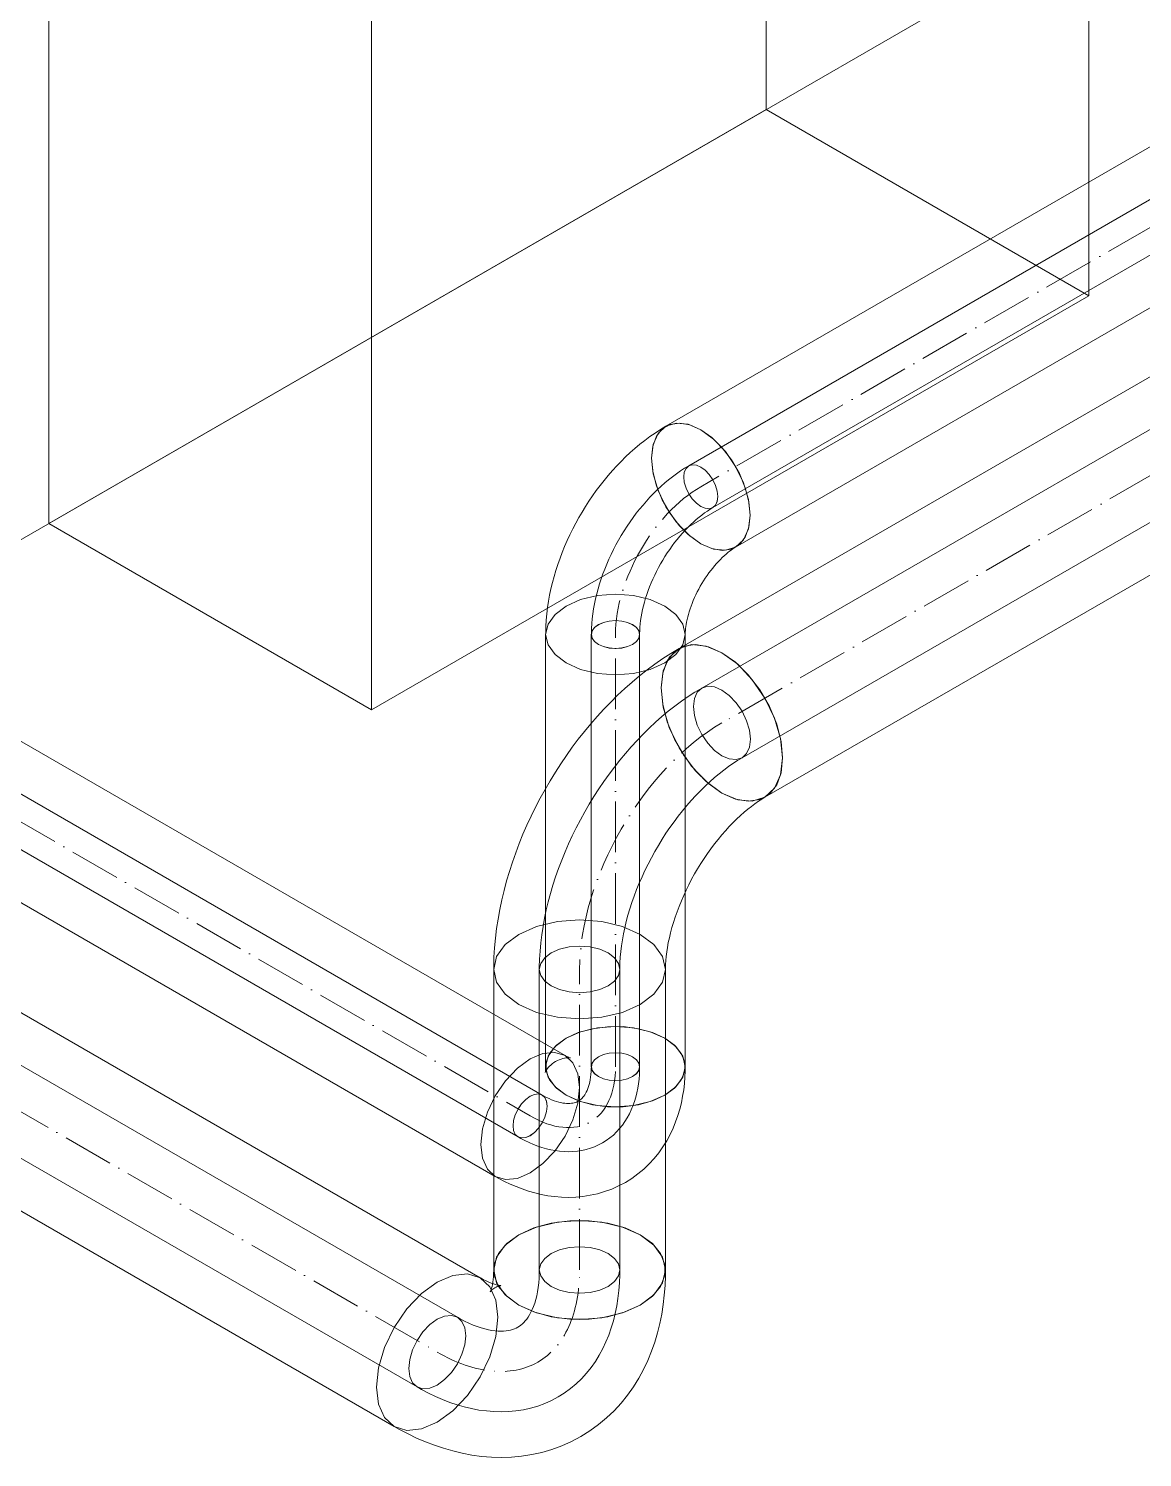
# Model space of a CAD drawing. Header units: millimetres. Extents: x -88595 to 880822, y -1054509 to -148035.
# Drawn here: x 385186.2 to 385405.9, y -318471.5 to -318189.7 of the extents above; entities that cross this region are included whole.
import ezdxf

# ---------------------------------------------------------------- set-up
doc = ezdxf.new("R2010")
doc.units = ezdxf.units.MM
doc.linetypes.add('$12$ADSK_Осевая', pattern=[14, 10, -2, 0, -2])
doc.linetypes.add('$13$ADSK_Осевая', pattern=[14, 10, -2, 0, -2])
for name, color, linetype, lineweight in [('Изоляция', 7, 'Continuous', 18), ('Оборудование', 7, 'Continuous', 18), ('Трубопровод', 7, 'Continuous', 18), ('Трубопроводы', 7, 'Continuous', 18)]:
    doc.layers.add(name, color=color, linetype=linetype, lineweight=lineweight)

# ---------------------------------------------------------------- blocks, each defined once
blk = doc.blocks.new('$0$ADSK_Канальный блок кондиционера1 - AD242MJERAB-3267365-В_ОВ3_3')
at = {"layer": 'Оборудование'}
for p, q in [((18448.83, 12254.2), (18448.83, 12458.32)), ((18512.47, 12217.46), (18512.47, 12421.58)), ((18307.41, 12376.67), (18307.41, 12172.55)), ((18371.05, 12135.81), (18371.05, 12339.93)), ((18510.35, 12289.72), (18017.5, 12005.17)), ((18307.41, 12172.55), (18448.83, 12254.2)), ((18448.83, 12254.2), (18512.47, 12217.46)), ((18512.47, 12217.46), (18371.05, 12135.81)), ((18371.05, 12135.81), (18307.41, 12172.55))]:
    blk.add_line(p, q, dxfattribs=at)
blk = doc.blocks.new('$0$ADSK_МедьПайка_Отвод-гнутая труба - Отвод _гнутая труба_-3197924-В_ОВ3_3')
at = {"layer": 'Трубопроводы', "color": 134, "true_color": 0x00a6a6}
for points in [[(31484.39, 9703.6, 0), (31483.12, 9702.65, 0), (31482.33, 9701.55, 0), (31482.06, 9700.36, 0), (31482.33, 9699.18, 0), (31483.12, 9698.07, 0), (31484.39, 9697.12, 0), (31486.03, 9696.39, 0), (31487.95, 9695.93, 0), (31490, 9695.78, 0), (31492.06, 9695.93, 0), (31493.97, 9696.39, 0), (31495.62, 9697.12, 0)], [(31495.62, 9697.12, 0), (31496.88, 9698.07, 0), (31497.67, 9699.18, 0), (31497.94, 9700.36, 0), (31497.67, 9701.55, 0), (31496.88, 9702.65, 0), (31495.62, 9703.6, 0), (31493.97, 9704.33, 0), (31492.06, 9704.79, 0), (31490, 9704.95, 0), (31487.95, 9704.79, 0), (31486.03, 9704.33, 0), (31484.39, 9703.6, 0)], [(31477.81, 9689.06, 0), (31478.12, 9689.26, 0), (31478.42, 9689.48, 0), (31478.72, 9689.73, 0), (31479.01, 9690.01, 0), (31479.3, 9690.32, 0), (31479.59, 9690.68, 0), (31479.87, 9691.08, 0), (31480.15, 9691.53, 0), (31480.42, 9692.02, 0), (31480.68, 9692.57, 0), (31480.92, 9693.16, 0), (31481.15, 9693.81, 0), (31481.36, 9694.51, 0), (31481.54, 9695.26, 0), (31481.7, 9696.06, 0), (31481.84, 9696.91, 0), (31481.94, 9697.81, 0), (31482.01, 9698.74, 0), (31482.05, 9699.72, 0), (31482.06, 9700.36, 0)], [(31485.75, 9675.31, 0), (31486.99, 9676.09, 0), (31488.18, 9676.95, 0), (31489.3, 9677.89, 0), (31490.36, 9678.9, 0), (31491.35, 9679.98, 0), (31492.27, 9681.12, 0), (31493.11, 9682.31, 0), (31493.88, 9683.55, 0), (31494.58, 9684.84, 0), (31495.21, 9686.16, 0), (31495.77, 9687.52, 0), (31496.26, 9688.92, 0), (31496.68, 9690.34, 0), (31497.04, 9691.79, 0), (31497.34, 9693.26, 0), (31497.57, 9694.76, 0), (31497.75, 9696.28, 0), (31497.87, 9697.81, 0), (31497.93, 9699.37, 0), (31497.94, 9700.36, 0)], [(31461.93, 9677.67, 0), (31460.48, 9677.05, 0), (31459.12, 9676.92, 0), (31457.96, 9677.28, 0), (31457.07, 9678.11, 0), (31456.51, 9679.35, 0), (31456.31, 9680.91, 0), (31456.51, 9682.7, 0), (31457.07, 9684.59, 0), (31457.96, 9686.45, 0), (31459.12, 9688.15, 0), (31460.48, 9689.58, 0), (31461.93, 9690.64, 0)], [(31461.93, 9690.64, 0), (31463.38, 9691.26, 0), (31464.74, 9691.39, 0), (31465.9, 9691.03, 0), (31466.79, 9690.2, 0), (31467.35, 9688.96, 0), (31467.54, 9687.4, 0), (31467.35, 9685.61, 0), (31466.79, 9683.72, 0), (31465.9, 9681.86, 0), (31464.74, 9680.16, 0), (31463.38, 9678.73, 0), (31461.93, 9677.67, 0)], [(31477.81, 9689.06, 0), (31477.48, 9688.89, 0), (31477.14, 9688.74, 0), (31476.78, 9688.61, 0), (31476.39, 9688.49, 0), (31475.97, 9688.4, 0), (31475.52, 9688.33, 0), (31475.03, 9688.28, 0), (31474.51, 9688.27, 0), (31473.94, 9688.28, 0), (31473.34, 9688.33, 0), (31472.7, 9688.42, 0), (31472.03, 9688.55, 0), (31471.32, 9688.72, 0), (31470.57, 9688.93, 0), (31469.8, 9689.19, 0), (31469, 9689.5, 0), (31468.17, 9689.86, 0), (31467.32, 9690.26, 0), (31466.46, 9690.72, 0), (31465.9, 9691.03, 0)], [(31485.75, 9675.31, 0), (31484.45, 9674.62, 0), (31483.12, 9674.03, 0), (31481.74, 9673.52, 0), (31480.34, 9673.11, 0), (31478.91, 9672.79, 0), (31477.46, 9672.57, 0), (31476.01, 9672.43, 0), (31474.55, 9672.39, 0), (31473.08, 9672.43, 0), (31471.62, 9672.55, 0), (31470.16, 9672.74, 0), (31468.71, 9673.02, 0), (31467.27, 9673.36, 0), (31465.83, 9673.77, 0), (31464.41, 9674.25, 0), (31462.99, 9674.8, 0), (31461.59, 9675.4, 0), (31460.2, 9676.07, 0), (31458.83, 9676.79, 0), (31457.96, 9677.28, 0)]]:
    blk.add_polyline3d(points, dxfattribs=at)
blk = doc.blocks.new('$0$ADSK_МедьПайка_Отвод-гнутая труба - Отвод _гнутая труба_-V81-В_ОВ3_3')
at = {"layer": 'Трубопроводы', "color": 134, "true_color": 0x00a6a6}
for points in [[(26882.55, 7263.59, 0), (26881.2, 7262.77, 0), (26879.86, 7261.91, 0), (26878.54, 7260.99, 0), (26877.23, 7260.02, 0), (26875.94, 7259.01, 0), (26874.67, 7257.95, 0), (26873.42, 7256.84, 0), (26872.19, 7255.69, 0), (26870.99, 7254.5, 0), (26869.8, 7253.27, 0), (26868.64, 7252, 0), (26867.51, 7250.7, 0), (26866.4, 7249.36, 0), (26865.32, 7247.99, 0), (26864.26, 7246.58, 0), (26863.24, 7245.15, 0), (26862.25, 7243.69, 0), (26861.29, 7242.2, 0), (26860.37, 7240.7, 0), (26859.48, 7239.16, 0), (26858.62, 7237.61, 0), (26857.8, 7236.04, 0), (26857.02, 7234.46, 0), (26856.28, 7232.86, 0), (26855.58, 7231.25, 0), (26854.92, 7229.63, 0), (26854.31, 7228, 0), (26853.73, 7226.37, 0), (26853.2, 7224.73, 0), (26852.72, 7223.09, 0), (26852.28, 7221.45, 0), (26851.88, 7219.81, 0), (26851.54, 7218.17, 0), (26851.24, 7216.54, 0), (26850.99, 7214.91, 0), (26850.8, 7213.3, 0), (26850.65, 7211.69, 0), (26850.56, 7210.09, 0), (26850.51, 7208.51, 0), (26850.51, 7208.09, 0)], [(26886.52, 7250.23, 0), (26885.07, 7251.29, 0), (26883.72, 7252.72, 0), (26882.55, 7254.42, 0), (26881.66, 7256.28, 0), (26881.1, 7258.16, 0), (26880.91, 7259.95, 0), (26881.1, 7261.52, 0), (26881.66, 7262.76, 0), (26882.55, 7263.59, 0), (26883.72, 7263.95, 0), (26885.07, 7263.81, 0), (26886.52, 7263.19, 0)], [(26886.52, 7263.19, 0), (26887.98, 7262.13, 0), (26889.33, 7260.7, 0), (26890.49, 7259, 0), (26891.39, 7257.14, 0), (26891.95, 7255.26, 0), (26892.14, 7253.47, 0), (26891.95, 7251.9, 0), (26891.39, 7250.66, 0), (26890.49, 7249.83, 0), (26889.33, 7249.47, 0), (26887.98, 7249.61, 0), (26886.52, 7250.23, 0)], [(26890.49, 7249.83, 0), (26889.6, 7249.3, 0), (26888.7, 7248.71, 0), (26887.79, 7248.08, 0), (26886.87, 7247.4, 0), (26885.95, 7246.68, 0), (26885.03, 7245.91, 0), (26884.11, 7245.09, 0), (26883.19, 7244.24, 0), (26882.28, 7243.34, 0), (26881.38, 7242.41, 0), (26880.49, 7241.43, 0), (26879.61, 7240.43, 0), (26878.75, 7239.38, 0), (26877.91, 7238.31, 0), (26877.08, 7237.21, 0), (26876.28, 7236.08, 0), (26875.49, 7234.93, 0), (26874.73, 7233.75, 0), (26874, 7232.55, 0), (26873.3, 7231.34, 0), (26872.62, 7230.11, 0), (26871.97, 7228.87, 0), (26871.35, 7227.62, 0), (26870.77, 7226.36, 0), (26870.22, 7225.09, 0), (26869.7, 7223.82, 0), (26869.22, 7222.55, 0), (26868.78, 7221.29, 0), (26868.37, 7220.03, 0), (26868, 7218.78, 0), (26867.67, 7217.54, 0), (26867.38, 7216.32, 0), (26867.12, 7215.11, 0), (26866.9, 7213.92, 0), (26866.73, 7212.75, 0), (26866.59, 7211.61, 0), (26866.48, 7210.5, 0), (26866.42, 7209.41, 0), (26866.39, 7208.36, 0), (26866.39, 7208.09, 0)], [(26852.84, 7204.85, 0), (26851.58, 7205.8, 0), (26850.78, 7206.9, 0), (26850.51, 7208.09, 0), (26850.78, 7209.27, 0), (26851.58, 7210.38, 0), (26852.84, 7211.33, 0), (26854.48, 7212.06, 0), (26856.4, 7212.52, 0), (26858.45, 7212.67, 0), (26860.51, 7212.52, 0), (26862.42, 7212.06, 0), (26864.07, 7211.33, 0)], [(26864.07, 7211.33, 0), (26865.33, 7210.38, 0), (26866.12, 7209.27, 0), (26866.39, 7208.09, 0), (26866.12, 7206.9, 0), (26865.33, 7205.8, 0), (26864.07, 7204.85, 0), (26862.42, 7204.12, 0), (26860.51, 7203.66, 0), (26858.45, 7203.5, 0), (26856.4, 7203.66, 0), (26854.48, 7204.12, 0), (26852.84, 7204.85, 0)]]:
    blk.add_polyline3d(points, dxfattribs=at)
blk = doc.blocks.new('$0$ADSK_МедьПайка_Отвод-гнутая труба - Отвод _гнутая труба_-3197929-В_ОВ3_3')
at = {"layer": 'Трубопроводы', "color": 190, "true_color": 0x8000ff}
for points in [[(31574.68, 9695.64, 0), (31575.44, 9696.21, 0), (31575.92, 9696.87, 0), (31576.08, 9697.59, 0), (31575.92, 9698.3, 0), (31575.44, 9698.96, 0), (31574.68, 9699.53, 0), (31573.7, 9699.97, 0), (31572.55, 9700.24, 0), (31571.32, 9700.33, 0), (31570.09, 9700.24, 0), (31568.94, 9699.97, 0), (31567.95, 9699.53, 0)], [(31564.01, 9690.81, 0), (31564.2, 9690.93, 0), (31564.38, 9691.06, 0), (31564.56, 9691.21, 0), (31564.73, 9691.38, 0), (31564.9, 9691.57, 0), (31565.08, 9691.78, 0), (31565.25, 9692.02, 0), (31565.41, 9692.29, 0), (31565.57, 9692.59, 0), (31565.73, 9692.91, 0), (31565.87, 9693.27, 0), (31566.01, 9693.66, 0), (31566.14, 9694.08, 0), (31566.25, 9694.53, 0), (31566.34, 9695.01, 0), (31566.42, 9695.52, 0), (31566.49, 9696.05, 0), (31566.53, 9696.62, 0), (31566.55, 9697.2, 0), (31566.56, 9697.59, 0)], [(31567.95, 9699.53, 0), (31567.2, 9698.96, 0), (31566.72, 9698.3, 0), (31566.56, 9697.59, 0), (31566.72, 9696.87, 0), (31567.2, 9696.21, 0), (31567.95, 9695.64, 0), (31568.94, 9695.21, 0), (31570.09, 9694.93, 0), (31571.32, 9694.84, 0), (31572.55, 9694.93, 0), (31573.7, 9695.21, 0), (31574.68, 9695.64, 0)], [(31568.77, 9682.57, 0), (31569.51, 9683.03, 0), (31570.23, 9683.55, 0), (31570.9, 9684.11, 0), (31571.53, 9684.72, 0), (31572.13, 9685.37, 0), (31572.68, 9686.05, 0), (31573.18, 9686.76, 0), (31573.64, 9687.51, 0), (31574.06, 9688.28, 0), (31574.44, 9689.07, 0), (31574.77, 9689.89, 0), (31575.07, 9690.72, 0), (31575.32, 9691.58, 0), (31575.54, 9692.45, 0), (31575.72, 9693.33, 0), (31575.86, 9694.23, 0), (31575.96, 9695.14, 0), (31576.03, 9696.06, 0), (31576.07, 9696.99, 0), (31576.08, 9697.59, 0)], [(31554.49, 9683.98, 0), (31553.62, 9683.61, 0), (31552.81, 9683.53, 0), (31552.11, 9683.75, 0), (31551.57, 9684.24, 0), (31551.24, 9684.99, 0), (31551.12, 9685.93, 0), (31551.24, 9687, 0), (31551.57, 9688.13, 0), (31552.11, 9689.24, 0), (31552.81, 9690.26, 0), (31553.62, 9691.12, 0), (31554.49, 9691.76, 0)], [(31554.49, 9691.76, 0), (31555.36, 9692.13, 0), (31556.17, 9692.21, 0), (31556.87, 9691.99, 0), (31557.4, 9691.5, 0), (31557.74, 9690.75, 0), (31557.85, 9689.81, 0), (31557.74, 9688.74, 0), (31557.4, 9687.61, 0), (31556.87, 9686.5, 0), (31556.17, 9685.48, 0), (31555.36, 9684.62, 0), (31554.49, 9683.98, 0)], [(31564.01, 9690.81, 0), (31563.81, 9690.71, 0), (31563.61, 9690.62, 0), (31563.39, 9690.54, 0), (31563.16, 9690.47, 0), (31562.91, 9690.41, 0), (31562.64, 9690.37, 0), (31562.34, 9690.35, 0), (31562.03, 9690.34, 0), (31561.69, 9690.34, 0), (31561.33, 9690.37, 0), (31560.95, 9690.43, 0), (31560.54, 9690.5, 0), (31560.12, 9690.6, 0), (31559.67, 9690.73, 0), (31559.21, 9690.89, 0), (31558.73, 9691.07, 0), (31558.23, 9691.29, 0), (31557.72, 9691.53, 0), (31557.2, 9691.8, 0), (31556.87, 9691.99, 0)], [(31568.77, 9682.57, 0), (31567.99, 9682.16, 0), (31567.19, 9681.8, 0), (31566.37, 9681.49, 0), (31565.52, 9681.25, 0), (31564.67, 9681.06, 0), (31563.8, 9680.92, 0), (31562.93, 9680.84, 0), (31562.05, 9680.82, 0), (31561.18, 9680.84, 0), (31560.3, 9680.91, 0), (31559.43, 9681.03, 0), (31558.56, 9681.19, 0), (31557.69, 9681.4, 0), (31556.83, 9681.65, 0), (31555.98, 9681.93, 0), (31555.13, 9682.26, 0), (31554.29, 9682.62, 0), (31553.45, 9683.02, 0), (31552.63, 9683.45, 0), (31552.11, 9683.75, 0)]]:
    blk.add_polyline3d(points, dxfattribs=at)
blk = doc.blocks.new('$0$ADSK_МедьПайка_Отвод-гнутая труба - Отвод _гнутая труба_-V80-В_ОВ3_3')
at = {"layer": 'Трубопроводы', "color": 190, "true_color": 0x8000ff}
for points in [[(26890.58, 7301.29, 0), (26889.77, 7300.8, 0), (26888.96, 7300.28, 0), (26888.17, 7299.73, 0), (26887.39, 7299.15, 0), (26886.62, 7298.55, 0), (26885.85, 7297.91, 0), (26885.11, 7297.25, 0), (26884.37, 7296.56, 0), (26883.64, 7295.84, 0), (26882.93, 7295.11, 0), (26882.24, 7294.35, 0), (26881.56, 7293.56, 0), (26880.89, 7292.76, 0), (26880.24, 7291.94, 0), (26879.61, 7291.1, 0), (26879, 7290.24, 0), (26878.41, 7289.36, 0), (26877.83, 7288.47, 0), (26877.28, 7287.57, 0), (26876.74, 7286.65, 0), (26876.23, 7285.72, 0), (26875.74, 7284.78, 0), (26875.27, 7283.83, 0), (26874.83, 7282.87, 0), (26874.41, 7281.9, 0), (26874.01, 7280.93, 0), (26873.64, 7279.96, 0), (26873.3, 7278.98, 0), (26872.98, 7278, 0), (26872.69, 7277.01, 0), (26872.43, 7276.03, 0), (26872.19, 7275.04, 0), (26871.99, 7274.06, 0), (26871.81, 7273.09, 0), (26871.66, 7272.11, 0), (26871.54, 7271.14, 0), (26871.45, 7270.18, 0), (26871.4, 7269.22, 0), (26871.37, 7268.27, 0), (26871.37, 7268.02, 0)], [(26892.96, 7293.28, 0), (26892.09, 7293.92, 0), (26891.28, 7294.77, 0), (26890.58, 7295.79, 0), (26890.04, 7296.91, 0), (26889.71, 7298.04, 0), (26889.59, 7299.11, 0), (26889.71, 7300.05, 0), (26890.04, 7300.79, 0), (26890.58, 7301.29, 0), (26891.28, 7301.5, 0), (26892.09, 7301.42, 0), (26892.96, 7301.05, 0)], [(26892.96, 7301.05, 0), (26893.83, 7300.42, 0), (26894.64, 7299.56, 0), (26895.34, 7298.54, 0), (26895.87, 7297.43, 0), (26896.21, 7296.3, 0), (26896.32, 7295.22, 0), (26896.21, 7294.28, 0), (26895.87, 7293.54, 0), (26895.34, 7293.05, 0), (26894.64, 7292.83, 0), (26893.83, 7292.91, 0), (26892.96, 7293.28, 0)], [(26895.34, 7293.05, 0), (26894.8, 7292.72, 0), (26894.26, 7292.37, 0), (26893.72, 7292, 0), (26893.17, 7291.59, 0), (26892.61, 7291.15, 0), (26892.06, 7290.69, 0), (26891.51, 7290.2, 0), (26890.96, 7289.69, 0), (26890.42, 7289.15, 0), (26889.88, 7288.59, 0), (26889.34, 7288.01, 0), (26888.82, 7287.4, 0), (26888.3, 7286.78, 0), (26887.79, 7286.14, 0), (26887.3, 7285.48, 0), (26886.82, 7284.8, 0), (26886.35, 7284.11, 0), (26885.89, 7283.4, 0), (26885.45, 7282.69, 0), (26885.03, 7281.96, 0), (26884.62, 7281.22, 0), (26884.23, 7280.48, 0), (26883.86, 7279.73, 0), (26883.51, 7278.97, 0), (26883.18, 7278.21, 0), (26882.87, 7277.45, 0), (26882.59, 7276.69, 0), (26882.32, 7275.93, 0), (26882.08, 7275.18, 0), (26881.85, 7274.43, 0), (26881.66, 7273.69, 0), (26881.48, 7272.95, 0), (26881.33, 7272.23, 0), (26881.2, 7271.51, 0), (26881.09, 7270.81, 0), (26881.01, 7270.13, 0), (26880.95, 7269.46, 0), (26880.91, 7268.81, 0), (26880.89, 7268.18, 0), (26880.89, 7268.02, 0)], [(26872.76, 7266.08, 0), (26872.01, 7266.64, 0), (26871.53, 7267.31, 0), (26871.37, 7268.02, 0), (26871.53, 7268.73, 0), (26872.01, 7269.39, 0), (26872.76, 7269.96, 0), (26873.75, 7270.4, 0), (26874.9, 7270.67, 0), (26876.13, 7270.77, 0), (26877.36, 7270.67, 0), (26878.51, 7270.4, 0), (26879.5, 7269.96, 0)], [(26879.5, 7269.96, 0), (26880.25, 7269.39, 0), (26880.73, 7268.73, 0), (26880.89, 7268.02, 0), (26880.73, 7267.31, 0), (26880.25, 7266.64, 0), (26879.5, 7266.08, 0), (26878.51, 7265.64, 0), (26877.36, 7265.36, 0), (26876.13, 7265.27, 0), (26874.9, 7265.36, 0), (26873.75, 7265.64, 0), (26872.76, 7266.08, 0)]]:
    blk.add_polyline3d(points, dxfattribs=at)

msp = doc.modelspace()

# ---------------------------------------------------------------- linework, layer by layer
at = {"layer": 'Изоляция', "color": 190, "true_color": 0x8000ff}
for p, q in [((386362.99, -317661.29), (385311.89, -318268.14)), ((385325.65, -318291.97), (386376.75, -317685.13)), ((385292, -318392.25), (385079.72, -318269.69)), ((385065.96, -318293.53), (385278.24, -318416.08)), ((385288.18, -318309.21), (385288.18, -318394.45)), ((385315.7, -318394.45), (385315.7, -318309.21))]:
    msp.add_line(p, q, dxfattribs=at)
at = {"layer": 'Изоляция', "color": 134, "true_color": 0x00a6a6}
for p, q in [((386436, -317664.46), (385314.48, -318311.97)), ((385331.42, -318341.31), (386454.51, -317692.89)), ((385275.27, -318436.08), (385031.11, -318295.11)), ((385014.17, -318324.45), (385258.33, -318465.42)), ((385277.93, -318375.26), (385277.93, -318434.54)), ((385311.81, -318434.54), (385311.81, -318375.26))]:
    msp.add_line(p, q, dxfattribs=at)
at = {"layer": 'Изоляция', "color": 190, "true_color": 0x8000ff}
for points in [[(385311.89, -318268.14, 0), (385310.82, -318268.79, 0), (385309.77, -318269.47, 0), (385308.74, -318270.18, 0), (385307.74, -318270.92, 0), (385306.76, -318271.69, 0), (385305.8, -318272.49, 0), (385304.87, -318273.32, 0), (385303.95, -318274.17, 0), (385303.06, -318275.06, 0), (385302.19, -318275.96, 0), (385301.34, -318276.89, 0), (385300.51, -318277.84, 0), (385299.71, -318278.81, 0), (385298.92, -318279.8, 0), (385298.17, -318280.82, 0), (385297.43, -318281.85, 0), (385296.72, -318282.9, 0), (385296.03, -318283.96, 0), (385295.37, -318285.05, 0), (385294.73, -318286.14, 0), (385294.11, -318287.25, 0), (385293.53, -318288.38, 0), (385292.97, -318289.52, 0), (385292.44, -318290.67, 0), (385291.93, -318291.83, 0), (385291.45, -318293, 0), (385291.01, -318294.18, 0), (385290.59, -318295.37, 0), (385290.2, -318296.57, 0), (385289.84, -318297.77, 0), (385289.52, -318298.98, 0), (385289.23, -318300.2, 0), (385288.97, -318301.43, 0), (385288.75, -318302.65, 0), (385288.56, -318303.89, 0), (385288.41, -318305.13, 0), (385288.29, -318306.37, 0), (385288.22, -318307.62, 0), (385288.19, -318308.87, 0), (385288.18, -318309.21, 0)], [(385309.04, -318274.44, 0), (385309.29, -318272.08, 0), (385310.01, -318270.12, 0), (385311.17, -318268.66, 0), (385312.71, -318267.77, 0), (385314.55, -318267.5, 0), (385316.61, -318267.86, 0), (385318.77, -318268.82, 0)], [(385318.77, -318268.82, 0), (385316.26, -318267.75, 0), (385313.91, -318267.52, 0), (385311.89, -318268.14, 0), (385310.35, -318269.58, 0), (385309.38, -318271.72, 0), (385309.04, -318274.44, 0)], [(385328.5, -318285.68, 0), (385328.17, -318282.58, 0), (385327.2, -318279.31, 0), (385325.65, -318276.09, 0), (385323.64, -318273.14, 0), (385321.29, -318270.66, 0), (385318.77, -318268.82, 0)], [(385318.77, -318268.82, 0), (385320.94, -318270.36, 0), (385323, -318272.37, 0), (385324.84, -318274.78, 0), (385326.38, -318277.45, 0), (385327.54, -318280.25, 0), (385328.26, -318283.04, 0), (385328.5, -318285.68, 0)], [(385309.04, -318274.44, 0), (385309.38, -318277.54, 0), (385310.35, -318280.81, 0), (385311.89, -318284.03, 0), (385313.91, -318286.98, 0), (385316.26, -318289.46, 0), (385318.77, -318291.29, 0)], [(385318.77, -318291.29, 0), (385316.61, -318289.76, 0), (385314.55, -318287.74, 0), (385312.71, -318285.34, 0), (385311.17, -318282.67, 0), (385310.01, -318279.87, 0), (385309.29, -318277.08, 0), (385309.04, -318274.44, 0)], [(385318.77, -318291.29, 0), (385321.29, -318292.36, 0), (385323.64, -318292.6, 0), (385325.65, -318291.97, 0), (385327.2, -318290.54, 0), (385328.17, -318288.39, 0), (385328.5, -318285.68, 0)], [(385328.5, -318285.68, 0), (385328.26, -318288.04, 0), (385327.54, -318290, 0), (385326.38, -318291.46, 0), (385324.84, -318292.35, 0), (385322.99, -318292.62, 0), (385320.94, -318292.26, 0), (385318.77, -318291.29, 0)], [(385325.65, -318291.97, 0), (385325.38, -318292.14, 0), (385325.09, -318292.33, 0), (385324.77, -318292.55, 0), (385324.44, -318292.79, 0), (385324.1, -318293.06, 0), (385323.75, -318293.36, 0), (385323.38, -318293.68, 0), (385323.01, -318294.03, 0), (385322.63, -318294.4, 0), (385322.25, -318294.79, 0), (385321.87, -318295.21, 0), (385321.49, -318295.64, 0), (385321.12, -318296.1, 0), (385320.75, -318296.57, 0), (385320.38, -318297.06, 0), (385320.02, -318297.57, 0), (385319.67, -318298.08, 0), (385319.33, -318298.61, 0), (385318.99, -318299.15, 0), (385318.68, -318299.7, 0), (385318.37, -318300.26, 0), (385318.08, -318300.82, 0), (385317.8, -318301.38, 0), (385317.54, -318301.94, 0), (385317.3, -318302.51, 0), (385317.07, -318303.07, 0), (385316.86, -318303.62, 0), (385316.66, -318304.17, 0), (385316.49, -318304.71, 0), (385316.33, -318305.24, 0), (385316.19, -318305.75, 0), (385316.07, -318306.25, 0), (385315.97, -318306.74, 0), (385315.89, -318307.2, 0), (385315.82, -318307.64, 0), (385315.77, -318308.05, 0), (385315.74, -318308.44, 0), (385315.71, -318308.8, 0), (385315.71, -318309.12, 0), (385315.7, -318309.21, 0)], [(385311.67, -318303.59, 0), (385308.82, -318302.33, 0), (385305.51, -318301.53, 0), (385301.94, -318301.26, 0), (385298.38, -318301.53, 0), (385295.06, -318302.33, 0), (385292.22, -318303.59, 0)], [(385292.22, -318303.59, 0), (385295.06, -318302.33, 0), (385298.38, -318301.53, 0), (385301.94, -318301.26, 0), (385305.51, -318301.53, 0), (385308.82, -318302.33, 0), (385311.67, -318303.59, 0)], [(385292.22, -318303.59, 0), (385290.03, -318305.24, 0), (385288.65, -318307.15, 0), (385288.18, -318309.21, 0), (385288.65, -318311.26, 0), (385290.03, -318313.18, 0), (385292.22, -318314.82, 0)], [(385292.22, -318314.82, 0), (385290.03, -318313.18, 0), (385288.65, -318311.26, 0), (385288.18, -318309.21, 0), (385288.65, -318307.15, 0), (385290.03, -318305.24, 0), (385292.22, -318303.59, 0)], [(385311.67, -318314.82, 0), (385313.86, -318313.18, 0), (385315.24, -318311.26, 0), (385315.7, -318309.21, 0), (385315.24, -318307.15, 0), (385313.86, -318305.24, 0), (385311.67, -318303.59, 0)], [(385311.67, -318303.59, 0), (385313.86, -318305.24, 0), (385315.24, -318307.15, 0), (385315.7, -318309.21, 0), (385315.24, -318311.26, 0), (385313.86, -318313.18, 0), (385311.67, -318314.82, 0)], [(385292.22, -318314.82, 0), (385295.06, -318316.09, 0), (385298.38, -318316.88, 0), (385301.94, -318317.15, 0), (385305.51, -318316.88, 0), (385308.82, -318316.09, 0), (385311.67, -318314.82, 0)], [(385311.67, -318314.82, 0), (385308.82, -318316.09, 0), (385305.51, -318316.88, 0), (385301.94, -318317.15, 0), (385298.38, -318316.88, 0), (385295.06, -318316.09, 0), (385292.22, -318314.82, 0)], [(385292.22, -318388.83, 0), (385295.06, -318387.57, 0), (385298.38, -318386.78, 0), (385301.94, -318386.51, 0), (385305.51, -318386.78, 0), (385308.82, -318387.57, 0), (385311.67, -318388.83, 0)], [(385311.67, -318388.83, 0), (385309.26, -318387.72, 0), (385306.49, -318386.95, 0), (385303.48, -318386.55, 0), (385300.4, -318386.56, 0), (385297.4, -318386.95, 0), (385294.62, -318387.72, 0), (385292.22, -318388.83, 0)], [(385292.22, -318400.07, 0), (385290.03, -318398.42, 0), (385288.65, -318396.51, 0), (385288.18, -318394.45, 0), (385288.65, -318392.39, 0), (385290.03, -318390.48, 0), (385292.22, -318388.83, 0)], [(385292.22, -318388.83, 0), (385290.29, -318390.22, 0), (385288.96, -318391.83, 0), (385288.27, -318393.56, 0), (385288.27, -318395.34, 0), (385288.96, -318397.07, 0), (385290.29, -318398.68, 0), (385292.22, -318400.07, 0)], [(385311.67, -318388.83, 0), (385313.86, -318390.48, 0), (385315.24, -318392.39, 0), (385315.7, -318394.45, 0), (385315.24, -318396.51, 0), (385313.86, -318398.42, 0), (385311.67, -318400.07, 0)], [(385311.67, -318400.07, 0), (385313.6, -318398.68, 0), (385314.93, -318397.07, 0), (385315.62, -318395.34, 0), (385315.62, -318393.56, 0), (385314.93, -318391.82, 0), (385313.59, -318390.22, 0), (385311.67, -318388.83, 0)], [(385294.85, -318398.55, 0), (385294.51, -318395.83, 0), (385293.54, -318393.68, 0), (385292, -318392.25, 0), (385289.98, -318391.63, 0), (385287.63, -318391.86, 0), (385285.12, -318392.93, 0)], [(385285.12, -318392.93, 0), (385287.63, -318391.86, 0), (385289.98, -318391.63, 0), (385292, -318392.25, 0), (385293.54, -318393.68, 0), (385294.51, -318395.83, 0), (385294.85, -318398.55, 0)], [(385293.05, -318392.73, 0), (385293.03, -318392.73, 0), (385292.96, -318392.71, 0), (385292.86, -318392.67, 0), (385292.71, -318392.61, 0), (385292.54, -318392.53, 0), (385292.33, -318392.43, 0), (385292.09, -318392.3, 0), (385292, -318392.25, 0)], [(385285.12, -318392.93, 0), (385282.6, -318394.77, 0), (385280.25, -318397.24, 0), (385278.24, -318400.19, 0), (385276.69, -318403.41, 0), (385275.72, -318406.68, 0), (385275.39, -318409.78, 0)], [(385275.39, -318409.78, 0), (385275.72, -318406.68, 0), (385276.69, -318403.41, 0), (385278.24, -318400.19, 0), (385280.25, -318397.24, 0), (385282.6, -318394.77, 0), (385285.12, -318392.93, 0)], [(385290.14, -318393.43, 0), (385289.79, -318393.64, 0), (385289.48, -318393.87, 0), (385289.18, -318394.12, 0), (385288.93, -318394.36, 0), (385288.7, -318394.6, 0), (385288.52, -318394.83, 0), (385288.37, -318395.04, 0), (385288.26, -318395.23, 0), (385288.17, -318395.38, 0), (385288.12, -318395.49, 0), (385288.09, -318395.57, 0), (385288.08, -318395.6, 0)], [(385288.08, -318395.6, 0), (385288.08, -318395.58, 0), (385288.1, -318395.51, 0), (385288.12, -318395.41, 0), (385288.14, -318395.25, 0), (385288.16, -318395.06, 0), (385288.18, -318394.83, 0), (385288.18, -318394.56, 0), (385288.18, -318394.45, 0)], [(385290.14, -318393.43, 0), (385290.49, -318393.24, 0), (385290.85, -318393.08, 0), (385291.21, -318392.95, 0), (385291.55, -318392.85, 0), (385291.87, -318392.78, 0), (385292.16, -318392.73, 0), (385292.42, -318392.71, 0), (385292.63, -318392.7, 0), (385292.81, -318392.7, 0), (385292.93, -318392.71, 0), (385293.01, -318392.72, 0), (385293.05, -318392.73, 0)], [(385303.9, -318417.26, 0), (385305.17, -318416.47, 0), (385306.38, -318415.59, 0), (385307.53, -318414.63, 0), (385308.59, -318413.61, 0), (385309.58, -318412.53, 0), (385310.49, -318411.41, 0), (385311.31, -318410.24, 0), (385312.05, -318409.05, 0), (385312.72, -318407.83, 0), (385313.3, -318406.59, 0), (385313.81, -318405.34, 0), (385314.26, -318404.09, 0), (385314.63, -318402.82, 0), (385314.95, -318401.56, 0), (385315.2, -318400.29, 0), (385315.4, -318399.03, 0), (385315.55, -318397.76, 0), (385315.65, -318396.5, 0), (385315.7, -318395.25, 0), (385315.7, -318394.45, 0)], [(385285.12, -318415.4, 0), (385287.63, -318413.56, 0), (385289.98, -318411.09, 0), (385292, -318408.14, 0), (385293.54, -318404.92, 0), (385294.51, -318401.65, 0), (385294.85, -318398.55, 0)], [(385294.85, -318398.55, 0), (385294.51, -318401.65, 0), (385293.54, -318404.92, 0), (385292, -318408.14, 0), (385289.98, -318411.09, 0), (385287.63, -318413.56, 0), (385285.12, -318415.4, 0)], [(385311.67, -318400.07, 0), (385308.82, -318401.33, 0), (385305.51, -318402.12, 0), (385301.94, -318402.39, 0), (385298.38, -318402.12, 0), (385295.06, -318401.33, 0), (385292.22, -318400.07, 0)], [(385292.22, -318400.07, 0), (385294.63, -318401.18, 0), (385297.4, -318401.95, 0), (385300.41, -318402.34, 0), (385303.49, -318402.34, 0), (385306.49, -318401.95, 0), (385309.27, -318401.18, 0), (385311.67, -318400.07, 0)], [(385275.39, -318409.78, 0), (385275.72, -318412.5, 0), (385276.69, -318414.65, 0), (385278.24, -318416.08, 0), (385280.25, -318416.7, 0), (385282.6, -318416.47, 0), (385285.12, -318415.4, 0)], [(385285.12, -318415.4, 0), (385282.6, -318416.47, 0), (385280.25, -318416.7, 0), (385278.24, -318416.08, 0), (385276.69, -318414.65, 0), (385275.72, -318412.5, 0), (385275.39, -318409.78, 0)], [(385303.9, -318417.26, 0), (385302.57, -318417.97, 0), (385301.2, -318418.58, 0), (385299.8, -318419.09, 0), (385298.39, -318419.5, 0), (385296.96, -318419.82, 0), (385295.53, -318420.04, 0), (385294.11, -318420.17, 0), (385292.7, -318420.22, 0), (385291.32, -318420.18, 0), (385289.95, -318420.07, 0), (385288.62, -318419.89, 0), (385287.31, -318419.65, 0), (385286.02, -318419.34, 0), (385284.77, -318418.98, 0), (385283.55, -318418.57, 0), (385282.35, -318418.11, 0), (385281.19, -318417.6, 0), (385280.04, -318417.06, 0), (385278.93, -318416.47, 0), (385278.24, -318416.08, 0)]]:
    msp.add_polyline3d(points, dxfattribs=at)
at = {"layer": 'Изоляция', "color": 134, "true_color": 0x00a6a6}
for points in [[(385314.48, -318311.97, 0), (385312.86, -318312.94, 0), (385311.27, -318313.96, 0), (385309.72, -318315.04, 0), (385308.19, -318316.17, 0), (385306.7, -318317.35, 0), (385305.23, -318318.58, 0), (385303.79, -318319.85, 0), (385302.38, -318321.16, 0), (385301.01, -318322.52, 0), (385299.66, -318323.92, 0), (385298.35, -318325.35, 0), (385297.07, -318326.83, 0), (385295.82, -318328.34, 0), (385294.6, -318329.88, 0), (385293.42, -318331.45, 0), (385292.28, -318333.06, 0), (385291.17, -318334.69, 0), (385290.1, -318336.35, 0), (385289.06, -318338.04, 0), (385288.07, -318339.75, 0), (385287.11, -318341.48, 0), (385286.2, -318343.24, 0), (385285.33, -318345.01, 0), (385284.5, -318346.8, 0), (385283.71, -318348.61, 0), (385282.97, -318350.43, 0), (385282.28, -318352.26, 0), (385281.63, -318354.1, 0), (385281.03, -318355.96, 0), (385280.48, -318357.82, 0), (385279.98, -318359.69, 0), (385279.53, -318361.56, 0), (385279.13, -318363.44, 0), (385278.79, -318365.32, 0), (385278.5, -318367.21, 0), (385278.27, -318369.1, 0), (385278.1, -318370.98, 0), (385277.99, -318372.87, 0), (385277.94, -318374.75, 0), (385277.93, -318375.26, 0)], [(385310.97, -318319.72, 0), (385311.27, -318316.82, 0), (385312.15, -318314.41, 0), (385313.58, -318312.61, 0), (385315.48, -318311.51, 0), (385317.75, -318311.18, 0), (385320.28, -318311.62, 0), (385322.95, -318312.81, 0)], [(385322.95, -318312.81, 0), (385319.85, -318311.49, 0), (385316.96, -318311.2, 0), (385314.48, -318311.97, 0), (385312.57, -318313.73, 0), (385311.38, -318316.38, 0), (385310.97, -318319.72, 0)], [(385334.92, -318333.56, 0), (385334.52, -318329.74, 0), (385333.32, -318325.71, 0), (385331.42, -318321.75, 0), (385328.94, -318318.12, 0), (385326.05, -318315.07, 0), (385322.95, -318312.81, 0)], [(385322.95, -318312.81, 0), (385325.61, -318314.69, 0), (385328.15, -318317.18, 0), (385330.42, -318320.14, 0), (385332.31, -318323.43, 0), (385333.74, -318326.87, 0), (385334.62, -318330.31, 0), (385334.92, -318333.56, 0)], [(385310.97, -318319.72, 0), (385311.38, -318323.54, 0), (385312.57, -318327.57, 0), (385314.48, -318331.53, 0), (385316.96, -318335.16, 0), (385319.85, -318338.21, 0), (385322.95, -318340.47, 0)], [(385322.95, -318340.47, 0), (385320.28, -318338.58, 0), (385317.75, -318336.1, 0), (385315.48, -318333.14, 0), (385313.58, -318329.85, 0), (385312.15, -318326.41, 0), (385311.27, -318322.97, 0), (385310.97, -318319.72, 0)], [(385322.95, -318340.47, 0), (385326.05, -318341.79, 0), (385328.94, -318342.08, 0), (385331.42, -318341.31, 0), (385333.32, -318339.54, 0), (385334.52, -318336.9, 0), (385334.92, -318333.56, 0)], [(385334.92, -318333.56, 0), (385334.62, -318336.46, 0), (385333.74, -318338.87, 0), (385332.31, -318340.67, 0), (385330.41, -318341.77, 0), (385328.14, -318342.1, 0), (385325.61, -318341.66, 0), (385322.95, -318340.47, 0)], [(385331.42, -318341.31, 0), (385330.79, -318341.69, 0), (385330.13, -318342.11, 0), (385329.45, -318342.58, 0), (385328.76, -318343.1, 0), (385328.04, -318343.66, 0), (385327.32, -318344.27, 0), (385326.59, -318344.91, 0), (385325.85, -318345.6, 0), (385325.11, -318346.33, 0), (385324.37, -318347.1, 0), (385323.63, -318347.91, 0), (385322.9, -318348.75, 0), (385322.18, -318349.62, 0), (385321.47, -318350.52, 0), (385320.77, -318351.45, 0), (385320.09, -318352.41, 0), (385319.42, -318353.39, 0), (385318.78, -318354.39, 0), (385318.15, -318355.41, 0), (385317.55, -318356.44, 0), (385316.97, -318357.49, 0), (385316.42, -318358.55, 0), (385315.9, -318359.61, 0), (385315.4, -318360.68, 0), (385314.94, -318361.75, 0), (385314.5, -318362.82, 0), (385314.1, -318363.88, 0), (385313.73, -318364.94, 0), (385313.39, -318365.98, 0), (385313.09, -318367.01, 0), (385312.82, -318368.02, 0), (385312.58, -318369.01, 0), (385312.37, -318369.98, 0), (385312.2, -318370.92, 0), (385312.06, -318371.82, 0), (385311.96, -318372.7, 0), (385311.88, -318373.53, 0), (385311.83, -318374.32, 0), (385311.81, -318375.07, 0), (385311.81, -318375.26, 0)], [(385306.85, -318368.35, 0), (385303.34, -318366.79, 0), (385299.26, -318365.81, 0), (385294.87, -318365.48, 0), (385290.49, -318365.81, 0), (385286.4, -318366.79, 0), (385282.9, -318368.35, 0)], [(385282.9, -318368.35, 0), (385286.4, -318366.79, 0), (385290.49, -318365.81, 0), (385294.87, -318365.48, 0), (385299.26, -318365.81, 0), (385303.34, -318366.79, 0), (385306.85, -318368.35, 0)], [(385282.9, -318368.35, 0), (385280.2, -318370.37, 0), (385278.51, -318372.73, 0), (385277.93, -318375.26, 0), (385278.51, -318377.79, 0), (385280.2, -318380.15, 0), (385282.9, -318382.18, 0)], [(385282.9, -318382.18, 0), (385280.2, -318380.15, 0), (385278.51, -318377.79, 0), (385277.93, -318375.26, 0), (385278.51, -318372.73, 0), (385280.2, -318370.37, 0), (385282.9, -318368.35, 0)], [(385306.85, -318382.18, 0), (385309.54, -318380.15, 0), (385311.24, -318377.79, 0), (385311.81, -318375.26, 0), (385311.24, -318372.73, 0), (385309.54, -318370.37, 0), (385306.85, -318368.35, 0)], [(385306.85, -318368.35, 0), (385309.54, -318370.37, 0), (385311.24, -318372.73, 0), (385311.81, -318375.26, 0), (385311.24, -318377.79, 0), (385309.54, -318380.15, 0), (385306.85, -318382.18, 0)], [(385282.9, -318382.18, 0), (385286.4, -318383.73, 0), (385290.49, -318384.71, 0), (385294.87, -318385.04, 0), (385299.26, -318384.71, 0), (385303.34, -318383.73, 0), (385306.85, -318382.18, 0)], [(385306.85, -318382.18, 0), (385303.34, -318383.73, 0), (385299.26, -318384.71, 0), (385294.87, -318385.04, 0), (385290.49, -318384.71, 0), (385286.4, -318383.73, 0), (385282.9, -318382.18, 0)], [(385282.9, -318427.62, 0), (385286.4, -318426.07, 0), (385290.49, -318425.09, 0), (385294.87, -318424.76, 0), (385299.26, -318425.09, 0), (385303.34, -318426.07, 0), (385306.85, -318427.62, 0)], [(385306.85, -318427.62, 0), (385303.88, -318426.26, 0), (385300.47, -318425.31, 0), (385296.77, -318424.82, 0), (385292.97, -318424.82, 0), (385289.28, -318425.31, 0), (385285.86, -318426.26, 0), (385282.9, -318427.62, 0)], [(385282.9, -318441.46, 0), (385280.2, -318439.43, 0), (385278.51, -318437.07, 0), (385277.93, -318434.54, 0), (385278.51, -318432.01, 0), (385280.2, -318429.65, 0), (385282.9, -318427.62, 0)], [(385282.9, -318427.62, 0), (385280.53, -318429.34, 0), (385278.88, -318431.31, 0), (385278.04, -318433.45, 0), (385278.04, -318435.64, 0), (385278.89, -318437.77, 0), (385280.53, -318439.74, 0), (385282.9, -318441.46, 0)], [(385306.85, -318427.62, 0), (385309.54, -318429.65, 0), (385311.24, -318432.01, 0), (385311.81, -318434.54, 0), (385311.24, -318437.07, 0), (385309.54, -318439.43, 0), (385306.85, -318441.46, 0)], [(385306.85, -318441.46, 0), (385309.22, -318439.74, 0), (385310.86, -318437.77, 0), (385311.71, -318435.63, 0), (385311.71, -318433.44, 0), (385310.86, -318431.31, 0), (385309.22, -318429.33, 0), (385306.85, -318427.62, 0)], [(385277.24, -318438.86, 0), (385277.25, -318438.83, 0), (385277.29, -318438.75, 0), (385277.35, -318438.61, 0), (385277.43, -318438.41, 0), (385277.51, -318438.15, 0), (385277.6, -318437.82, 0), (385277.69, -318437.43, 0), (385277.76, -318436.97, 0), (385277.83, -318436.45, 0), (385277.89, -318435.88, 0), (385277.92, -318435.25, 0), (385277.93, -318434.57, 0), (385277.93, -318434.54, 0)], [(385295.12, -318467.38, 0), (385296.89, -318466.28, 0), (385298.58, -318465.05, 0), (385300.18, -318463.72, 0), (385301.67, -318462.3, 0), (385303.05, -318460.79, 0), (385304.32, -318459.21, 0), (385305.49, -318457.56, 0), (385306.54, -318455.87, 0), (385307.48, -318454.14, 0), (385308.32, -318452.37, 0), (385309.05, -318450.57, 0), (385309.69, -318448.76, 0), (385310.24, -318446.93, 0), (385310.69, -318445.08, 0), (385311.07, -318443.23, 0), (385311.36, -318441.36, 0), (385311.58, -318439.49, 0), (385311.72, -318437.61, 0), (385311.8, -318435.73, 0), (385311.81, -318434.54, 0)], [(385266.8, -318436.92, 0), (385263.7, -318439.18, 0), (385260.81, -318442.23, 0), (385258.33, -318445.86, 0), (385256.43, -318449.82, 0), (385255.23, -318453.85, 0), (385254.82, -318457.66, 0)], [(385254.82, -318457.66, 0), (385255.23, -318453.85, 0), (385256.43, -318449.82, 0), (385258.33, -318445.86, 0), (385260.81, -318442.23, 0), (385263.7, -318439.18, 0), (385266.8, -318436.92, 0)], [(385278.78, -318443.83, 0), (385278.37, -318440.49, 0), (385277.18, -318437.84, 0), (385275.27, -318436.08, 0), (385272.79, -318435.31, 0), (385269.9, -318435.6, 0), (385266.8, -318436.92, 0)], [(385266.8, -318436.92, 0), (385269.9, -318435.6, 0), (385272.79, -318435.31, 0), (385275.27, -318436.08, 0), (385277.18, -318437.84, 0), (385278.37, -318440.49, 0), (385278.78, -318443.83, 0)], [(385279.36, -318437.63, 0), (385279.33, -318437.63, 0), (385279.24, -318437.63, 0), (385279.09, -318437.61, 0), (385278.88, -318437.57, 0), (385278.61, -318437.51, 0), (385278.28, -318437.43, 0), (385277.9, -318437.3, 0), (385277.46, -318437.15, 0), (385276.98, -318436.95, 0), (385276.46, -318436.71, 0), (385275.89, -318436.42, 0), (385275.3, -318436.09, 0), (385275.27, -318436.08, 0)], [(385278.18, -318438.04, 0), (385278.41, -318437.92, 0), (385278.63, -318437.82, 0), (385278.84, -318437.75, 0), (385279.03, -318437.69, 0), (385279.18, -318437.66, 0), (385279.29, -318437.64, 0), (385279.35, -318437.63, 0), (385279.36, -318437.63, 0)], [(385278.18, -318438.04, 0), (385277.97, -318438.18, 0), (385277.77, -318438.32, 0), (385277.59, -318438.46, 0), (385277.45, -318438.6, 0), (385277.35, -318438.71, 0), (385277.28, -318438.8, 0), (385277.24, -318438.85, 0), (385277.24, -318438.86, 0)], [(385306.85, -318441.46, 0), (385303.34, -318443.01, 0), (385299.26, -318443.99, 0), (385294.87, -318444.32, 0), (385290.49, -318443.99, 0), (385286.4, -318443.01, 0), (385282.9, -318441.46, 0)], [(385282.9, -318441.46, 0), (385285.86, -318442.82, 0), (385289.28, -318443.77, 0), (385292.98, -318444.26, 0), (385296.77, -318444.26, 0), (385300.47, -318443.77, 0), (385303.89, -318442.82, 0), (385306.85, -318441.46, 0)], [(385266.8, -318464.58, 0), (385269.9, -318462.32, 0), (385272.79, -318459.27, 0), (385275.27, -318455.64, 0), (385277.18, -318451.67, 0), (385278.37, -318447.65, 0), (385278.78, -318443.83, 0)], [(385278.78, -318443.83, 0), (385278.37, -318447.65, 0), (385277.18, -318451.67, 0), (385275.27, -318455.64, 0), (385272.79, -318459.27, 0), (385269.9, -318462.32, 0), (385266.8, -318464.58, 0)], [(385254.82, -318457.66, 0), (385255.23, -318461.01, 0), (385256.43, -318463.65, 0), (385258.33, -318465.42, 0), (385260.81, -318466.18, 0), (385263.7, -318465.9, 0), (385266.8, -318464.58, 0)], [(385266.8, -318464.58, 0), (385263.7, -318465.9, 0), (385260.81, -318466.18, 0), (385258.33, -318465.42, 0), (385256.43, -318463.65, 0), (385255.23, -318461.01, 0), (385254.82, -318457.66, 0)], [(385295.12, -318467.38, 0), (385293.28, -318468.37, 0), (385291.37, -318469.22, 0), (385289.42, -318469.93, 0), (385287.44, -318470.51, 0), (385285.44, -318470.95, 0), (385283.44, -318471.26, 0), (385281.43, -318471.45, 0), (385279.44, -318471.51, 0), (385277.47, -318471.46, 0), (385275.52, -318471.3, 0), (385273.6, -318471.04, 0), (385271.71, -318470.69, 0), (385269.85, -318470.24, 0), (385268.02, -318469.72, 0), (385266.23, -318469.11, 0), (385264.47, -318468.44, 0), (385262.74, -318467.69, 0), (385261.04, -318466.88, 0), (385259.37, -318466, 0), (385258.33, -318465.42, 0)]]:
    msp.add_polyline3d(points, dxfattribs=at)
at = {"layer": 'Трубопровод', "color": 190, "true_color": 0x8000ff}
for p, q in [((386370.12, -317667.56), (385316.39, -318275.94)), ((385321.15, -318284.18), (386374.88, -317675.81)), ((385287.5, -318400.04), (385075.22, -318277.49)), ((385070.46, -318285.73), (385282.74, -318408.29)), ((385297.18, -318309.21), (385297.18, -318394.45)), ((385306.7, -318394.45), (385306.7, -318309.21))]:
    msp.add_line(p, q, dxfattribs=at)
at = {"layer": 'Трубопровод', "color": 190, "linetype": '$12$ADSK_Осевая', "true_color": 0x8000ff}
for p, q in [((386372.5, -317671.69), (385318.77, -318280.06)), ((386372.5, -317671.69), (385318.77, -318280.06)), ((385072.84, -318281.61), (385285.12, -318404.17)), ((385072.84, -318281.61), (385285.12, -318404.17)), ((385301.94, -318394.45), (385301.94, -318309.21)), ((385301.94, -318394.45), (385301.94, -318309.21))]:
    msp.add_line(p, q, dxfattribs=at)
at = {"layer": 'Трубопровод', "color": 134, "true_color": 0x00a6a6}
for p, q in [((386442.07, -317671.34), (385318.98, -318319.76)), ((385326.92, -318333.52), (386450.01, -317685.09)), ((385270.77, -318443.87), (385026.61, -318302.9)), ((385018.67, -318316.66), (385262.83, -318457.62)), ((385286.93, -318375.26), (385286.93, -318434.54)), ((385302.81, -318434.54), (385302.81, -318375.26))]:
    msp.add_line(p, q, dxfattribs=at)
at = {"layer": 'Трубопровод', "color": 134, "linetype": '$12$ADSK_Осевая', "true_color": 0x00a6a6}
for p, q in [((386446.04, -317678.22), (385322.95, -318326.64)), ((386446.04, -317678.22), (385322.95, -318326.64)), ((385022.64, -318309.78), (385266.8, -318450.75)), ((385022.64, -318309.78), (385266.8, -318450.75)), ((385294.87, -318434.54), (385294.87, -318375.26)), ((385294.87, -318434.54), (385294.87, -318375.26))]:
    msp.add_line(p, q, dxfattribs=at)
at = {"layer": 'Трубопровод', "color": 190, "true_color": 0x8000ff}
for points in [[(385318.77, -318276.17, 0), (385317.9, -318275.8, 0), (385317.09, -318275.72, 0), (385316.39, -318275.94, 0), (385315.86, -318276.43, 0), (385315.52, -318277.18, 0), (385315.41, -318278.12, 0)], [(385322.14, -318282, 0), (385322.03, -318280.93, 0), (385321.69, -318279.8, 0), (385321.15, -318278.68, 0), (385320.46, -318277.66, 0), (385319.65, -318276.81, 0), (385318.77, -318276.17, 0)], [(385315.41, -318278.12, 0), (385315.52, -318279.19, 0), (385315.86, -318280.32, 0), (385316.39, -318281.43, 0), (385317.09, -318282.45, 0), (385317.9, -318283.31, 0), (385318.77, -318283.94, 0)], [(385318.77, -318283.94, 0), (385319.65, -318284.32, 0), (385320.46, -318284.4, 0), (385321.15, -318284.18, 0), (385321.69, -318283.68, 0), (385322.03, -318282.94, 0), (385322.14, -318282, 0)], [(385298.58, -318307.26, 0), (385297.82, -318307.83, 0), (385297.35, -318308.5, 0), (385297.18, -318309.21, 0), (385297.35, -318309.92, 0), (385297.82, -318310.58, 0), (385298.58, -318311.15, 0)], [(385305.31, -318307.26, 0), (385304.32, -318306.83, 0), (385303.18, -318306.55, 0), (385301.94, -318306.46, 0), (385300.71, -318306.55, 0), (385299.56, -318306.83, 0), (385298.58, -318307.26, 0)], [(385305.31, -318311.15, 0), (385306.07, -318310.58, 0), (385306.54, -318309.92, 0), (385306.7, -318309.21, 0), (385306.54, -318308.5, 0), (385306.07, -318307.83, 0), (385305.31, -318307.26, 0)], [(385298.58, -318311.15, 0), (385299.56, -318311.59, 0), (385300.71, -318311.86, 0), (385301.94, -318311.96, 0), (385303.18, -318311.86, 0), (385304.32, -318311.59, 0), (385305.31, -318311.15, 0)], [(385298.58, -318396.39, 0), (385297.82, -318395.82, 0), (385297.35, -318395.16, 0), (385297.18, -318394.45, 0), (385297.35, -318393.74, 0), (385297.82, -318393.08, 0), (385298.58, -318392.51, 0)], [(385298.58, -318392.51, 0), (385299.56, -318392.07, 0), (385300.71, -318391.79, 0), (385301.94, -318391.7, 0), (385303.18, -318391.79, 0), (385304.32, -318392.07, 0), (385305.31, -318392.51, 0)], [(385305.31, -318392.51, 0), (385306.07, -318393.08, 0), (385306.54, -318393.74, 0), (385306.7, -318394.45, 0), (385306.54, -318395.16, 0), (385306.07, -318395.82, 0), (385305.31, -318396.39, 0)], [(385305.31, -318396.39, 0), (385304.32, -318396.83, 0), (385303.18, -318397.1, 0), (385301.94, -318397.2, 0), (385300.71, -318397.1, 0), (385299.56, -318396.83, 0), (385298.58, -318396.39, 0)], [(385285.12, -318400.28, 0), (385284.24, -318400.91, 0), (385283.43, -318401.77, 0), (385282.74, -318402.79, 0), (385282.2, -318403.91, 0), (385281.86, -318405.04, 0), (385281.75, -318406.11, 0)], [(385288.48, -318402.22, 0), (385288.37, -318401.28, 0), (385288.03, -318400.54, 0), (385287.5, -318400.04, 0), (385286.8, -318399.83, 0), (385285.99, -318399.91, 0), (385285.12, -318400.28, 0)], [(385285.12, -318408.05, 0), (385285.99, -318407.42, 0), (385286.8, -318406.56, 0), (385287.5, -318405.54, 0), (385288.03, -318404.43, 0), (385288.37, -318403.29, 0), (385288.48, -318402.22, 0)], [(385281.75, -318406.11, 0), (385281.86, -318407.05, 0), (385282.2, -318407.79, 0), (385282.74, -318408.29, 0), (385283.43, -318408.5, 0), (385284.24, -318408.42, 0), (385285.12, -318408.05, 0)]]:
    msp.add_polyline3d(points, dxfattribs=at)
at = {"layer": 'Трубопровод', "color": 134, "true_color": 0x00a6a6}
for points in [[(385322.95, -318320.16, 0), (385321.49, -318319.54, 0), (385320.14, -318319.4, 0), (385318.98, -318319.76, 0), (385318.08, -318320.59, 0), (385317.52, -318321.83, 0), (385317.33, -318323.4, 0)], [(385328.56, -318329.88, 0), (385328.37, -318328.09, 0), (385327.81, -318326.21, 0), (385326.92, -318324.35, 0), (385325.75, -318322.65, 0), (385324.4, -318321.22, 0), (385322.95, -318320.16, 0)], [(385317.33, -318323.4, 0), (385317.52, -318325.19, 0), (385318.08, -318327.07, 0), (385318.98, -318328.93, 0), (385320.14, -318330.63, 0), (385321.49, -318332.06, 0), (385322.95, -318333.12, 0)], [(385322.95, -318333.12, 0), (385324.4, -318333.74, 0), (385325.75, -318333.87, 0), (385326.92, -318333.52, 0), (385327.81, -318332.69, 0), (385328.37, -318331.45, 0), (385328.56, -318329.88, 0)], [(385289.26, -318372.02, 0), (385288, -318372.97, 0), (385287.2, -318374.08, 0), (385286.93, -318375.26, 0), (385287.2, -318376.45, 0), (385288, -318377.55, 0), (385289.26, -318378.5, 0)], [(385300.49, -318372.02, 0), (385298.84, -318371.29, 0), (385296.93, -318370.83, 0), (385294.87, -318370.68, 0), (385292.82, -318370.83, 0), (385290.9, -318371.29, 0), (385289.26, -318372.02, 0)], [(385300.49, -318378.5, 0), (385301.75, -318377.55, 0), (385302.54, -318376.45, 0), (385302.81, -318375.26, 0), (385302.54, -318374.08, 0), (385301.75, -318372.97, 0), (385300.49, -318372.02, 0)], [(385289.26, -318378.5, 0), (385290.9, -318379.23, 0), (385292.82, -318379.69, 0), (385294.87, -318379.85, 0), (385296.93, -318379.69, 0), (385298.84, -318379.23, 0), (385300.49, -318378.5, 0)], [(385289.26, -318437.78, 0), (385288, -318436.83, 0), (385287.2, -318435.73, 0), (385286.93, -318434.54, 0), (385287.2, -318433.35, 0), (385288, -318432.25, 0), (385289.26, -318431.3, 0)], [(385289.26, -318431.3, 0), (385290.9, -318430.57, 0), (385292.82, -318430.11, 0), (385294.87, -318429.96, 0), (385296.93, -318430.11, 0), (385298.84, -318430.57, 0), (385300.49, -318431.3, 0)], [(385300.49, -318431.3, 0), (385301.75, -318432.25, 0), (385302.54, -318433.35, 0), (385302.81, -318434.54, 0), (385302.54, -318435.73, 0), (385301.75, -318436.83, 0), (385300.49, -318437.78, 0)], [(385300.49, -318437.78, 0), (385298.84, -318438.51, 0), (385296.93, -318438.97, 0), (385294.87, -318439.12, 0), (385292.82, -318438.97, 0), (385290.9, -318438.51, 0), (385289.26, -318437.78, 0)], [(385266.8, -318444.26, 0), (385265.35, -318445.32, 0), (385263.99, -318446.75, 0), (385262.83, -318448.45, 0), (385261.94, -318450.31, 0), (385261.38, -318452.2, 0), (385261.19, -318453.99, 0)], [(385272.42, -318447.51, 0), (385272.22, -318445.94, 0), (385271.66, -318444.7, 0), (385270.77, -318443.87, 0), (385269.61, -318443.51, 0), (385268.25, -318443.65, 0), (385266.8, -318444.26, 0)], [(385266.8, -318457.23, 0), (385268.25, -318456.17, 0), (385269.61, -318454.74, 0), (385270.77, -318453.04, 0), (385271.66, -318451.18, 0), (385272.22, -318449.29, 0), (385272.42, -318447.51, 0)], [(385261.19, -318453.99, 0), (385261.38, -318455.56, 0), (385261.94, -318456.8, 0), (385262.83, -318457.62, 0), (385263.99, -318457.98, 0), (385265.35, -318457.85, 0), (385266.8, -318457.23, 0)]]:
    msp.add_polyline3d(points, dxfattribs=at)
at = {"layer": 'Трубопроводы', "color": 190, "linetype": '$13$ADSK_Осевая', "true_color": 0x8000ff}
for centre, major_axis, start_param, end_param in [((385318.77, -318299.49), (11.9, 20.61), 0.785398, 2.356194), ((385285.12, -318384.73), (-11.9, 20.61), 2.356194, 3.926991)]:
    msp.add_ellipse(centre, major_axis=major_axis, ratio=0.57735, start_param=start_param, end_param=end_param, dxfattribs=at)
at = {"layer": 'Трубопроводы', "color": 134, "linetype": '$13$ADSK_Осевая', "true_color": 0x00a6a6}
for centre, major_axis, start_param, end_param in [((385322.95, -318359.05), (19.85, 34.38), 0.785398, 2.356194), ((385266.8, -318418.33), (-19.85, 34.38), 2.356194, 3.926991)]:
    msp.add_ellipse(centre, major_axis=major_axis, ratio=0.57735, start_param=start_param, end_param=end_param, dxfattribs=at)

# ---------------------------------------------------------------- block references
at = {"layer": 'Оборудование'}
msp.add_blockref('$0$ADSK_Канальный блок кондиционера1 - AD242MJERAB-3267365-В_ОВ3_3', (366882.81, -330459.88), dxfattribs=at)
at = {"layer": 'Трубопроводы', "color": 190, "true_color": 0x8000ff}
for name, p in [('$0$ADSK_МедьПайка_Отвод-гнутая труба - Отвод _гнутая труба_-V80-В_ОВ3_3', (358425.82, -325577.23)), ('$0$ADSK_МедьПайка_Отвод-гнутая труба - Отвод _гнутая труба_-3197929-В_ОВ3_3', (353730.63, -328092.04))]:
    msp.add_blockref(name, p, dxfattribs=at)
at = {"layer": 'Трубопроводы', "color": 134, "true_color": 0x00a6a6}
for name, p in [('$0$ADSK_МедьПайка_Отвод-гнутая труба - Отвод _гнутая труба_-V81-В_ОВ3_3', (358436.42, -325583.35)), ('$0$ADSK_МедьПайка_Отвод-гнутая труба - Отвод _гнутая труба_-3197924-В_ОВ3_3', (353804.87, -328134.9))]:
    msp.add_blockref(name, p, dxfattribs=at)

doc.saveas('drawing.dxf')
